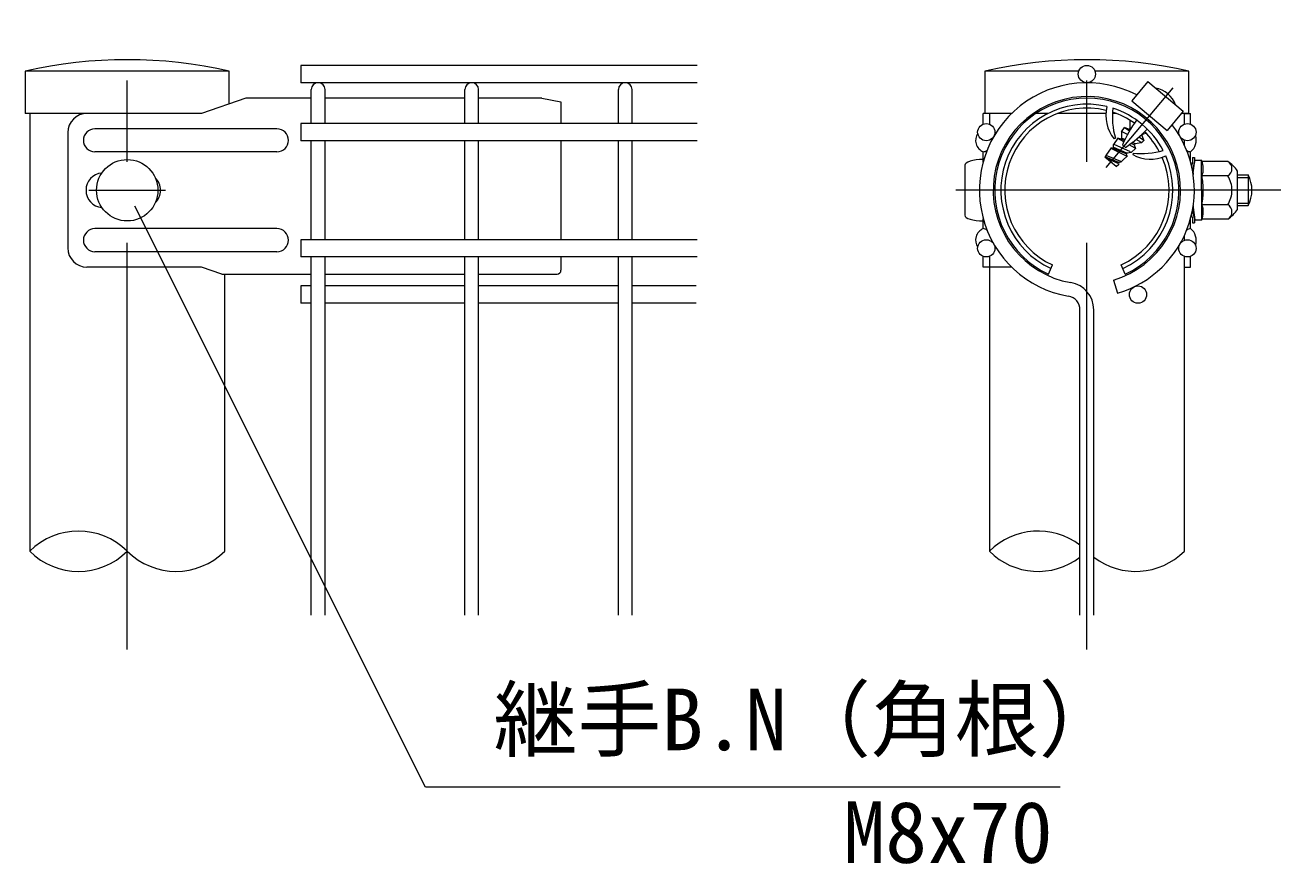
# Model space of a CAD drawing. Units: millimetres at full size; details may follow other scales. Extents: x -4200 to 4200, y -2970 to 2970.
# Drawn here: x 1010 to 1991, y 621 to 1276 of the extents above; entities that cross this region are included whole.
import ezdxf
from ezdxf.enums import TextEntityAlignment as Align

# ---------------------------------------------------------------- set-up
doc = ezdxf.new("R2010")
doc.units = ezdxf.units.MM
doc.header["$LTSCALE"] = 10
doc.linetypes.add('USER1', pattern=[50.8, 31.75, -6.35, 6.35, -6.35])
for name, color, linetype, lineweight in [('0-2_D-STR-DIM', 7, 'Continuous', 13), ('0-4_D-STR2', 7, 'Continuous', 13), ('0-7_D-STR1', 1, 'Continuous', 18), ('0-9_D-BMK', 2, 'USER1', 13), ('0-A_D-STR3', 3, 'Continuous', 13), ('0-C_D-STR-TXT', 7, 'Continuous', 13)]:
    doc.layers.add(name, color=color, linetype=linetype, lineweight=lineweight)
doc.styles.add('ＭＳ ゴシック', font='')
doc.styles.get('ＭＳ ゴシック').set_extended_font_data('MS Gothic')

msp = doc.modelspace()

# ---------------------------------------------------------------- linework, layer by layer
at = {"layer": '0-2_D-STR-DIM'}
for centre, start, end in [((1051.22, 827.02), 45.18146, 134.81854), ((1801.22, 827.02), 52.7739, 134.81854), ((1051.22, 903.7), 225.18146, 314.81854), ((1127.42, 903.7), 225.18146, 314.81854), ((1801.22, 903.7), 225.18146, 307.2261), ((1877.42, 903.7), 232.7739, 314.81854)]:
    msp.add_arc(centre, 54.05, start, end, dxfattribs=at)
at = {"layer": '0-4_D-STR2'}
for p, q in [((1534.67, 1244.86), (1225.07, 1244.86)), ((1225.07, 1244.86), (1225.07, 1231.36)), ((1534.67, 1231.36), (1225.07, 1231.36)), ((1233.17, 1199.49), (1233.17, 1225.96)), ((1243.97, 1199.49), (1243.97, 1225.96)), ((1353.17, 1199.49), (1353.17, 1225.96)), ((1363.97, 1199.49), (1363.97, 1225.96)), ((1473.17, 1199.49), (1473.17, 1225.96)), ((1483.97, 1199.49), (1483.97, 1225.96)), ((1534.67, 1199.49), (1225.07, 1199.49)), ((1225.07, 1199.49), (1225.07, 1185.99)), ((1534.67, 1185.99), (1225.07, 1185.99)), ((1233.17, 1108.74), (1233.17, 1185.99)), ((1243.97, 1108.74), (1243.97, 1185.99)), ((1353.17, 1108.74), (1353.17, 1185.99)), ((1363.97, 1108.74), (1363.97, 1185.99)), ((1473.17, 1108.74), (1473.17, 1185.99)), ((1483.97, 1108.74), (1483.97, 1185.99)), ((1534.67, 1108.74), (1225.07, 1108.74)), ((1225.07, 1108.74), (1225.07, 1095.24)), ((1534.67, 1095.24), (1225.07, 1095.24)), ((1233.17, 815.36), (1233.17, 1095.24)), ((1243.97, 815.36), (1243.97, 1095.24)), ((1353.17, 815.36), (1353.17, 1095.24)), ((1363.97, 815.36), (1363.97, 1095.24)), ((1473.17, 815.36), (1473.17, 1095.24)), ((1483.97, 815.36), (1483.97, 1095.24)), ((1233.17, 1072.63), (1225.07, 1072.63)), ((1225.07, 1072.63), (1225.07, 1059.13)), ((1353.17, 1072.63), (1243.97, 1072.63)), ((1473.17, 1072.63), (1363.97, 1072.63)), ((1533.92, 1072.63), (1483.97, 1072.63)), ((1860.24, 1077.22), (1863.32, 1066.87)), ((1233.17, 1059.13), (1225.07, 1059.13)), ((1353.17, 1059.13), (1243.97, 1059.13)), ((1473.17, 1059.13), (1363.97, 1059.13)), ((1533.92, 1059.13), (1483.97, 1059.13)), ((1833.92, 815.36), (1833.92, 1053.96)), ((1844.72, 815.36), (1844.72, 1053.96))]:
    msp.add_line(p, q, dxfattribs=at)
for centre in [(1839.32, 1238.11), (1760.73, 1192.74), (1917.91, 1192.74), (1760.73, 1101.99), (1917.91, 1101.99), (1879.27, 1065.88)]:
    msp.add_circle(centre, 6.75, dxfattribs=at)
for centre, radius, start, end in [((1238.57, 1225.96), 5.4, 0, 180), ((1358.57, 1225.96), 5.4, 0, 180), ((1478.57, 1225.96), 5.4, 0, 180), ((1839.32, 1147.36), 84, 62.37363, 260.16066), ((1839.32, 1147.36), 73.2, 286.60421, 260.16066), ((1839.32, 1147.36), 84, 286.60421, 37.62637), ((1823.12, 1053.96), 21.6, 0, 80.16066), ((1823.12, 1053.96), 10.8, 0, 80.16066)]:
    msp.add_arc(centre, radius, start, end, dxfattribs=at)
at = {"layer": '0-7_D-STR1'}
for p, q in [((1169.12, 1240.36), (1009.52, 1240.36)), ((1009.52, 1240.36), (1009.52, 1207.36)), ((1169.12, 1214.88), (1169.12, 1240.36)), ((1832.96, 1240.36), (1759.52, 1240.36)), ((1759.52, 1240.36), (1759.52, 1207.36)), ((1919.12, 1240.36), (1845.69, 1240.36)), ((1919.12, 1207.36), (1919.12, 1240.36)), ((1147.39, 1207.36), (1009.52, 1207.36)), ((1013.12, 1207.36), (1013.12, 865.36)), ((1780.53, 1207.36), (1759.52, 1207.36)), ((1763.12, 1207.36), (1763.12, 1199.05)), ((1809.06, 1207.36), (1797.39, 1207.36)), ((1854.19, 1207.36), (1816.48, 1207.36)), ((1862.16, 1207.36), (1859.3, 1207.36)), ((1919.12, 1207.36), (1913.16, 1207.36)), ((1915.52, 1199.05), (1915.52, 1207.36)), ((1915.52, 1182.71), (1915.52, 1186.43)), ((1915.52, 1182.71), (1915.52, 1186.43)), ((1915.52, 1108.3), (1915.52, 1112.01)), ((1763.12, 1095.68), (1763.12, 865.36)), ((1915.52, 865.36), (1915.52, 1095.68)), ((1165.52, 865.36), (1165.52, 1081.91))]:
    msp.add_line(p, q, dxfattribs=at)
for centre in [(1089.32, 891.08), (1839.32, 891.08)]:
    msp.add_arc(centre, 358.28, 77.13052, 102.86948, dxfattribs=at)
at = {"layer": '0-9_D-BMK'}
for p, q in [((1089.32, 788.68), (1089.32, 1276.36)), ((1839.32, 788.68), (1839.32, 1276.36)), ((1906.54, 1227.48), (1854.13, 1165.01)), ((1059.32, 1147.36), (1119.32, 1147.36)), ((1990.96, 1147.36), (1736.84, 1147.36))]:
    msp.add_line(p, q, dxfattribs=at)
at = {"layer": '0-A_D-STR3'}
for p, q in [((1887.05, 1232.24), (1874.51, 1217.31)), ((1894.15, 1226.97), (1893.97, 1226.44)), ((1182.05, 1219.36), (1147.39, 1207.36)), ((1233.17, 1219.36), (1182.05, 1219.36)), ((1353.17, 1219.36), (1243.97, 1219.36)), ((1413.32, 1219.36), (1363.97, 1219.36)), ((1413.32, 1219.36), (1428.32, 1216.36)), ((1874.51, 1217.31), (1902.09, 1194.17)), ((1147.39, 1207.36), (1057.86, 1207.36)), ((1428.32, 1216.36), (1428.32, 1199.49)), ((1780.53, 1207.36), (1758.32, 1207.36)), ((1758.32, 1199.04), (1758.32, 1207.36)), ((1799.52, 1207.36), (1797.39, 1207.36)), ((1878.54, 1209.17), (1878.53, 1207.75)), ((1908.2, 1215.18), (1907.71, 1214.91)), ((1915.52, 1207.36), (1920.32, 1207.36)), ((1920.32, 1199.04), (1920.32, 1207.36)), ((1872.94, 1202.06), (1872.93, 1195.56)), ((1891.27, 1198.94), (1889.88, 1198.63)), ((1042.86, 1192.36), (1042.86, 1102.36)), ((1206.32, 1195.36), (1064.09, 1195.36)), ((1863.5, 1188.05), (1860.25, 1183.18)), ((1861.61, 1187.92), (1860.58, 1187.47)), ((1868.16, 1185.18), (1863.41, 1187.83)), ((1869.02, 1187.01), (1866.5, 1188.06)), ((1866.52, 1192.92), (1868.84, 1196.39)), ((1866.52, 1192.92), (1866.52, 1188.07)), ((1870.98, 1190.8), (1866.88, 1193.1)), ((1872.55, 1193.58), (1868.81, 1196)), ((1873.15, 1194.57), (1868.84, 1196.39)), ((1872.83, 1195.6), (1872.28, 1194.94)), ((1873.58, 1195.28), (1872.93, 1195.56)), ((1883.69, 1186.37), (1879.89, 1188.83)), ((1882.68, 1190.57), (1882.09, 1190.81)), ((1883.26, 1191.25), (1882.36, 1190.18)), ((1882.36, 1190.18), (1883.8, 1186.27)), ((1883.26, 1191.25), (1882.78, 1191.45)), ((1885.75, 1191.7), (1883.28, 1191.28)), ((1428.32, 1185.99), (1428.32, 1108.74)), ((1854.43, 1174.55), (1858.46, 1180.57)), ((1870.37, 1174.09), (1858.28, 1180.05)), ((1870.04, 1175.7), (1858.46, 1180.57)), ((1860.25, 1180.6), (1859.76, 1180.02)), ((1860.25, 1180.6), (1860.25, 1183.18)), ((1870.62, 1176.39), (1860.32, 1180.68)), ((1873.55, 1177.29), (1860.73, 1183.18)), ((1868.6, 1186.12), (1865.85, 1187.27)), ((1867.1, 1182.8), (1869.4, 1180.87)), ((1877.03, 1180.23), (1872.32, 1182.86)), ((1876.25, 1182.9), (1873.8, 1183.93)), ((1877.29, 1180.09), (1873.94, 1176.91)), ((1876.81, 1183.77), (1874.73, 1184.63)), ((1876.87, 1183.64), (1876.25, 1182.9)), ((1876.25, 1182.9), (1877.29, 1180.09)), ((1881.94, 1184.51), (1876.87, 1183.64)), ((1882.02, 1184.59), (1877.73, 1187)), ((1881.94, 1184.51), (1883.8, 1186.27)), ((1206.32, 1177.36), (1064.09, 1177.36)), ((1758.32, 1169.61), (1758.32, 1177.36)), ((1758.32, 1171.36), (1758.32, 1169.61)), ((1854.43, 1174.55), (1853.47, 1173.33)), ((1862.29, 1165.86), (1853.49, 1173.25)), ((1864.43, 1169.02), (1854.13, 1173.31)), ((1854.14, 1174.12), (1854.43, 1174.55)), ((1854.14, 1174.12), (1854.14, 1173.32)), ((1866, 1169.88), (1854.48, 1174.52)), ((1863.86, 1168.33), (1854.82, 1172.13)), ((1864.04, 1168.35), (1864.27, 1167.73)), ((1864.66, 1169.09), (1864.12, 1168.44)), ((1865.93, 1169.3), (1864.66, 1169.09)), ((1865.93, 1169.3), (1867.77, 1171.06)), ((1870.78, 1173.91), (1867.77, 1171.06)), ((1873.94, 1176.91), (1870.77, 1176.36)), ((1875.39, 1176.35), (1875.13, 1175.26)), ((1920.32, 1169.61), (1920.32, 1177.36)), ((1921.72, 1168.16), (1921.19, 1166.17)), ((1921.82, 1172.86), (1921.82, 1168.94)), ((1921.82, 1172.86), (1923.32, 1172.86)), ((1923.22, 1168.16), (1921.92, 1163.28)), ((1922.42, 1160.86), (1923.59, 1170.35)), ((1923.32, 1172.86), (1923.32, 1168.94)), ((1928.89, 1170.61), (1923.88, 1170.61)), ((1929.02, 1147.36), (1929.02, 1170.54)), ((1929.32, 1169.88), (1929.18, 1170.39)), ((1949.4, 1169.88), (1929.32, 1169.88)), ((1743.92, 1166.86), (1743.92, 1127.86)), ((1862.29, 1165.86), (1864.27, 1167.73)), ((1922.42, 1160.86), (1922.42, 1159.63)), ((1949.4, 1158.62), (1929.02, 1158.62)), ((1956.92, 1162.36), (1956.92, 1132.36)), ((1956.92, 1159.36), (1965.32, 1159.36)), ((1965.32, 1159.36), (1965.32, 1135.36)), ((1956.92, 1157.33), (1966.29, 1157.33)), ((1929.02, 1147.36), (1929.02, 1124.19)), ((1923.22, 1126.56), (1921.92, 1131.45)), ((1922.42, 1135.1), (1922.42, 1133.86)), ((1922.42, 1133.86), (1923.59, 1124.38)), ((1949.4, 1136.1), (1929.02, 1136.1)), ((1956.92, 1137.39), (1966.29, 1137.39)), ((1956.92, 1135.36), (1965.32, 1135.36)), ((1758.32, 1117.36), (1758.32, 1125.11)), ((1758.32, 1125.11), (1758.32, 1123.36)), ((1920.32, 1117.36), (1920.32, 1125.11)), ((1921.72, 1126.56), (1921.19, 1128.56)), ((1923.32, 1125.79), (1923.32, 1121.86)), ((1928.82, 1124.11), (1923.88, 1124.11)), ((1949.4, 1124.85), (1929.32, 1124.85)), ((1206.32, 1117.36), (1064.09, 1117.36)), ((1206.32, 1099.36), (1064.09, 1099.36)), ((1428.32, 1095.24), (1428.32, 1084.91)), ((1758.32, 1087.36), (1758.32, 1095.68)), ((1920.32, 1087.36), (1920.32, 1095.68)), ((1147.39, 1087.36), (1057.86, 1087.36)), ((1163.14, 1081.91), (1147.39, 1087.36)), ((1163.14, 1081.91), (1233.17, 1081.91)), ((1243.97, 1081.91), (1353.17, 1081.91)), ((1363.97, 1081.91), (1425.32, 1081.91)), ((1780.53, 1087.36), (1758.32, 1087.36)), ((1799.52, 1087.36), (1797.39, 1087.36)), ((1809.32, 1081.91), (1812.57, 1089)), ((1869.32, 1081.91), (1866.07, 1089)), ((1915.52, 1087.36), (1920.32, 1087.36))]:
    msp.add_line(p, q, dxfattribs=at)
for points in [[(1887.05, 1232.24), (1914.62, 1209.1), (1902.09, 1194.17)], [(1866.5, 1188.06), (1865.85, 1187.27), (1863.5, 1188.05)], [(1870.77, 1176.36), (1870.15, 1175.62), (1870.78, 1173.91)], [(1921.82, 1125.79), (1921.82, 1121.86), (1923.32, 1121.86)]]:
    msp.add_lwpolyline(points, dxfattribs=at)
msp.add_circle((1089.32, 1147.36), 24, dxfattribs=at)
for centre, radius, start, end in [((1889.45, 1207.1), 20.41, 20.1954, 79.8046), ((1839.32, 1147.36), 72, 294.62432, 245.37568), ((1057.86, 1192.36), 15, 90, 180), ((1839.32, 1147.36), 67.2, 76.51477, 245.37568), ((1839.32, 1147.36), 64.2, 76.39388, 245.37568), ((1883.28, 1205.73), 29.13, 166.14552, 218.81508), ((1918.54, 1204.53), 59.31, 173.19065, 196.25963), ((1839.32, 1147.36), 64.2, 54.62674, 71.81465), ((1839.32, 1147.36), 67.2, 27.59553, 72.40447), ((1954.63, 1145.27), 95.24, 143.32909, 156.79151), ((1064.09, 1186.36), 9, 90, 270), ((1206.32, 1186.36), 9, 270, 90), ((1762.07, 1186.36), 9.75, 145.52206, 247.38014), ((1756.78, 1186.36), 9.13, 9.9641, 11.59585), ((1817.24, 1260.55), 95.24, 303.20849, 316.67091), ((1839.32, 1147.36), 64.2, 28.18535, 45.37326), ((1913.57, 1186.36), 11.25, 306.8699, 19.79379), ((1756.78, 1186.36), 9.13, 279.7159, 299.45512), ((1881.86, 1235.31), 59.31, 263.74037, 286.80935), ((1921.86, 1186.36), 9.13, 240.54488, 260.2841), ((1839.32, 1147.36), 64.2, 294.62432, 23.60612), ((1839.32, 1147.36), 67.2, 294.62432, 23.48523), ((1889.17, 1200.79), 29.13, 241.18492, 293.85448), ((1918.82, 1168.94), 3, 345.11181, 0), ((1920.32, 1168.94), 3, 345.11181, 0), ((1923.88, 1170.31), 0.3, 90, 173), ((1928.89, 1170.31), 0.3, 15, 90), ((1914.37, 1164.25), 15.97, 339.37322, 22.7756), ((1946.35, 1164.25), 6.4, 298.45309, 61.54691), ((1936.6, 1149.6), 24, 32.13463, 57.68315), ((1070.61, 1147.36), 13.5, 94.99037, 265.00963), ((1924.82, 1162.51), 3, 165.11181, 171.06848), ((1920.71, 1159.56), 1.71, 2.43295, 14.61313), ((1866.75, 1147.36), 63.57, 0, 10.20031), ((1932.13, 1147.36), 20.62, 0, 33.09348), ((1942.82, 1147.36), 25.5, 331.92751, 28.07249), ((1101.88, 1147.36), 13.5, 314.07965, 45.92035), ((1866.75, 1147.36), 63.57, 349.79969, 0), ((1932.13, 1147.36), 20.62, 326.90652, 0), ((1924.82, 1132.22), 3, 188.93152, 194.88819), ((1920.71, 1135.17), 1.71, 345.38687, 357.56705), ((1914.37, 1130.48), 15.97, 337.2244, 20.62678), ((1946.35, 1130.48), 6.4, 298.45309, 61.54691), ((1936.6, 1145.13), 24, 302.31685, 327.86537), ((1918.82, 1125.79), 3, 360, 14.88819), ((1920.32, 1125.79), 3, 360, 14.88819), ((1923.88, 1124.41), 0.3, 187, 270), ((1928.82, 1124.41), 0.3, 270, 337.2244), ((1064.09, 1108.36), 9, 90, 270), ((1206.32, 1108.36), 9, 270, 90), ((1762.07, 1108.36), 9.75, 112.61986, 214.47794), ((1756.78, 1108.36), 9.13, 60.54488, 80.2841), ((1921.86, 1108.36), 9.13, 99.7159, 119.45512), ((1913.57, 1108.36), 11.25, 340.20621, 53.1301), ((1057.86, 1102.36), 15, 180, 270), ((1756.78, 1108.36), 9.13, 348.40415, 350.0359), ((1921.86, 1108.36), 9.13, 189.9641, 191.59585), ((1425.32, 1084.91), 3, 270, 0)]:
    msp.add_arc(centre, radius, start, end, dxfattribs=at)
for centre, start_param, end_param in [((1758.32, 1166.86), 1.570796, 3.141593), ((1758.32, 1127.86), 3.141593, 4.712389)]:
    msp.add_ellipse(centre, major_axis=(14.4, 0), ratio=0.3125, start_param=start_param, end_param=end_param, dxfattribs=at)
at = {"layer": '0-C_D-STR-TXT'}
msp.add_lwpolyline([(1818.49, 681.03), (1322.39, 681.03), (1095.24, 1134.87)], dxfattribs=at)

# ---------------------------------------------------------------- texts
at = {"layer": '0-C_D-STR-TXT', "style": 'ＭＳ ゴシック'}
for s, p in [('継手B.N（角根）', (1375.6, 695.52)), ('M8x70', (1649.02, 607.49))]:
    msp.add_text(s, height=48.09, dxfattribs=at).set_placement(p, align=Align.BOTTOM_LEFT)

doc.saveas('drawing.dxf')
